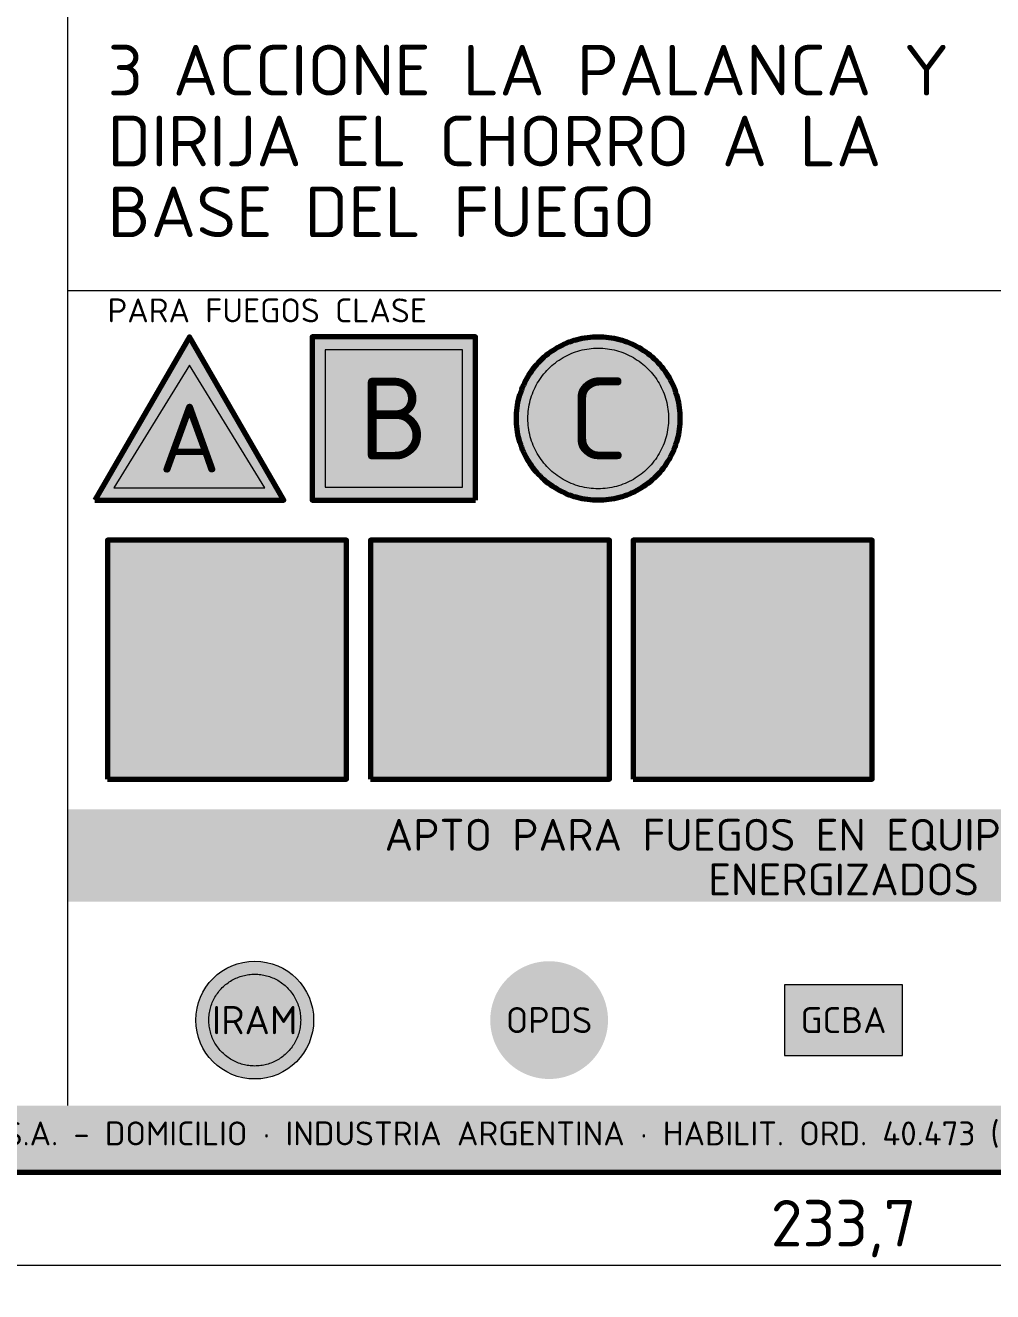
# Model space of a CAD drawing. Header units: millimetres. Extents: x 0 to 2382, y 0 to 420.
# Drawn here: x 1900.4 to 1973.2, y 213.7 to 309.1 of the extents above; entities that cross this region are included whole.
import ezdxf
from ezdxf.enums import TextEntityAlignment as Align

# ---------------------------------------------------------------- set-up
doc = ezdxf.new("R2010")
doc.units = ezdxf.units.MM
for name, color, linetype, lineweight in [('01-VISIBLE', 7, 'CONTINUOUS', 70), ('04-COTA', 3, 'CONTINUOUS', 18), ('08-FINA', 5, 'CONTINUOUS', 18), ('13-GRAFICA', 30, 'CONTINUOUS', 18)]:
    doc.layers.add(name, color=color, linetype=linetype, lineweight=lineweight)
doc.styles.add('ISO3098', font='isocpeur.ttf')
doc.dimstyles.new('FLAMA-IRAM', dxfattribs={"dimtxt": 3.5, "dimasz": 3.5, "dimexe": 2, "dimexo": 1.5, "dimgap": 1, "dimtad": 1, "dimdec": 1, "dimtxsty": 'ISO3098', "dimblk": 'IRAM_FLECHA', "dimblk1": 'IRAM_FLECHA', "dimblk2": 'IRAM_FLECHA', "dimcen": 2.5, "dimclrd": 256, "dimclre": 256, "dimclrt": 256, "dimazin": 3, "dimtfac": 1, "dimtmove": 0, "dimatfit": 3, "dimlwd": 18, "dimlwe": 18})

# ---------------------------------------------------------------- blocks, each defined once
blk = doc.blocks.new('IRAM_FLECHA')
blk.add_solid([(0, 0), (-1, 0.125), (-1, -0.125)])

msp = doc.modelspace()

# ---------------------------------------------------------------- hatches: boundary and pattern name
at = {"layer": '13-GRAFICA', "true_color": 0x009146}
h = msp.add_hatch(color=7, dxfattribs=at)
h.dxf.hatch_style = 1
h.paths.add_polyline_path([(1905.614, 273.299), (1919.838, 273.299), (1912.726, 285.617)])
at = {"layer": '13-GRAFICA', "true_color": 0xc81e2d}
h = msp.add_hatch(color=7, dxfattribs=at)
h.dxf.hatch_style = 1
h.paths.add_polyline_path([(1934.283, 273.299), (1934.283, 285.617), (1921.965, 285.617), (1921.965, 273.299)])
at = {"layer": '13-GRAFICA', "true_color": 0x005eaa}
h = msp.add_hatch(color=7, dxfattribs=at)
h.dxf.hatch_style = 1
h.paths.add_polyline_path([(1949.681, 279.458), (1949.678, 279.257), (1949.668, 279.055), (1949.652, 278.854), (1949.629, 278.654), (1949.599, 278.455), (1949.563, 278.256), (1949.521, 278.059), (1949.472, 277.864), (1949.416, 277.67), (1949.355, 277.478), (1949.287, 277.288), (1949.213, 277.101), (1949.132, 276.916), (1949.046, 276.734), (1948.954, 276.555), (1948.856, 276.378), (1948.753, 276.206), (1948.643, 276.036), (1948.529, 275.87), (1948.409, 275.709), (1948.283, 275.551), (1948.153, 275.397), (1948.018, 275.248), (1947.877, 275.103), (1947.733, 274.963), (1947.583, 274.827), (1947.43, 274.697), (1947.272, 274.572), (1947.11, 274.451), (1946.944, 274.337), (1946.775, 274.228), (1946.602, 274.124), (1946.426, 274.026), (1946.246, 273.934), (1946.064, 273.848), (1945.879, 273.768), (1945.692, 273.694), (1945.502, 273.626), (1945.31, 273.564), (1945.116, 273.509), (1944.921, 273.46), (1944.724, 273.417), (1944.525, 273.381), (1944.326, 273.351), (1944.126, 273.328), (1943.925, 273.312), (1943.724, 273.302), (1943.522, 273.299), (1943.321, 273.302), (1943.119, 273.312), (1942.918, 273.328), (1942.718, 273.351), (1942.519, 273.381), (1942.321, 273.417), (1942.123, 273.46), (1941.928, 273.509), (1941.734, 273.564), (1941.542, 273.626), (1941.353, 273.694), (1941.165, 273.768), (1940.98, 273.848), (1940.798, 273.934), (1940.619, 274.026), (1940.442, 274.124), (1940.27, 274.228), (1940.1, 274.337), (1939.934, 274.451), (1939.773, 274.572), (1939.615, 274.697), (1939.461, 274.827), (1939.312, 274.963), (1939.167, 275.103), (1939.027, 275.248), (1938.891, 275.397), (1938.761, 275.551), (1938.636, 275.709), (1938.516, 275.87), (1938.401, 276.036), (1938.292, 276.206), (1938.188, 276.378), (1938.09, 276.555), (1937.998, 276.734), (1937.912, 276.916), (1937.832, 277.101), (1937.758, 277.288), (1937.69, 277.478), (1937.628, 277.67), (1937.573, 277.864), (1937.524, 278.059), (1937.481, 278.256), (1937.445, 278.455), (1937.416, 278.654), (1937.392, 278.854), (1937.376, 279.055), (1937.366, 279.257), (1937.363, 279.458), (1937.366, 279.66), (1937.376, 279.861), (1937.392, 280.062), (1937.416, 280.262), (1937.445, 280.461), (1937.481, 280.66), (1937.524, 280.857), (1937.573, 281.052), (1937.628, 281.246), (1937.69, 281.438), (1937.758, 281.628), (1937.832, 281.815), (1937.912, 282), (1937.998, 282.182), (1938.09, 282.362), (1938.188, 282.538), (1938.292, 282.711), (1938.401, 282.88), (1938.516, 283.046), (1938.636, 283.208), (1938.761, 283.365), (1938.891, 283.519), (1939.027, 283.668), (1939.167, 283.813), (1939.312, 283.953), (1939.461, 284.089), (1939.615, 284.219), (1939.773, 284.345), (1939.934, 284.465), (1940.1, 284.579), (1940.27, 284.689), (1940.442, 284.792), (1940.619, 284.89), (1940.798, 284.982), (1940.98, 285.068), (1941.165, 285.148), (1941.353, 285.223), (1941.542, 285.29), (1941.734, 285.352), (1941.928, 285.407), (1942.123, 285.456), (1942.321, 285.499), (1942.519, 285.535), (1942.718, 285.565), (1942.918, 285.588), (1943.119, 285.604), (1943.321, 285.614), (1943.522, 285.617), (1943.724, 285.614), (1943.925, 285.604), (1944.126, 285.588), (1944.326, 285.565), (1944.525, 285.535), (1944.724, 285.499), (1944.921, 285.456), (1945.116, 285.407), (1945.31, 285.352), (1945.502, 285.29), (1945.692, 285.223), (1945.879, 285.148), (1946.064, 285.068), (1946.246, 284.982), (1946.426, 284.89), (1946.602, 284.792), (1946.775, 284.689), (1946.944, 284.579), (1947.11, 284.465), (1947.272, 284.345), (1947.43, 284.219), (1947.583, 284.089), (1947.733, 283.953), (1947.877, 283.813), (1948.018, 283.668), (1948.153, 283.519), (1948.283, 283.365), (1948.409, 283.208), (1948.529, 283.046), (1948.643, 282.88), (1948.753, 282.711), (1948.856, 282.538), (1948.954, 282.362), (1949.046, 282.182), (1949.132, 282), (1949.213, 281.815), (1949.287, 281.628), (1949.355, 281.438), (1949.416, 281.246), (1949.472, 281.052), (1949.521, 280.857), (1949.563, 280.66), (1949.599, 280.461), (1949.629, 280.262), (1949.652, 280.062), (1949.668, 279.861), (1949.678, 279.66)])
h = msp.add_hatch(color=7, dxfattribs=at)
h.dxf.hatch_style = 1
h.paths.add_polyline_path([(1924.566, 252.299), (1924.566, 270.299), (1906.566, 270.299), (1906.566, 252.299)])
h = msp.add_hatch(color=7, dxfattribs=at)
h.dxf.hatch_style = 1
h.paths.add_polyline_path([(1944.366, 252.299), (1944.366, 270.299), (1926.366, 270.299), (1926.366, 252.299)])
h = msp.add_hatch(color=7, dxfattribs=at)
h.dxf.hatch_style = 1
h.paths.add_polyline_path([(1964.166, 252.299), (1964.166, 270.299), (1946.166, 270.299), (1946.166, 252.299)])
at = {"layer": '13-GRAFICA', "true_color": 0xffffff}
h = msp.add_hatch(color=7, dxfattribs=at)
h.dxf.hatch_style = 1
h.paths.add_polyline_path([(1956.012, 259.954), (1955.985, 259.961), (1955.959, 259.971), (1955.935, 259.983), (1955.911, 259.998), (1955.89, 260.015), (1955.87, 260.034), (1955.852, 260.054), (1955.837, 260.077), (1955.823, 260.101), (1955.813, 260.126), (1955.093, 262.106), (1955.085, 262.133), (1955.079, 262.16), (1955.077, 262.187), (1955.077, 262.214), (1955.08, 262.242), (1955.085, 262.268), (1955.094, 262.294), (1955.105, 262.32), (1956.005, 264.12), (1956.018, 264.142), (1956.033, 264.164), (1956.05, 264.184), (1956.069, 264.202), (1956.09, 264.219), (1956.112, 264.233), (1956.136, 264.245), (1956.16, 264.255), (1956.185, 264.262), (1956.211, 264.266), (1956.238, 264.269), (1956.264, 264.268), (1956.29, 264.265), (1956.316, 264.26), (1956.341, 264.252), (1956.365, 264.241), (1956.388, 264.228), (1956.41, 264.213), (1956.43, 264.196), (1956.449, 264.178), (1956.465, 264.157), (1956.48, 264.135), (1956.775, 263.628), (1957.334, 265.864), (1957.342, 265.89), (1957.352, 265.914), (1957.365, 265.938), (1957.38, 265.96), (1957.397, 265.981), (1957.416, 265.999), (1957.436, 266.016), (1957.459, 266.031), (1957.482, 266.043), (1957.507, 266.053), (1957.532, 266.061), (1957.558, 266.066), (1957.585, 266.069), (1957.612, 266.068), (1957.638, 266.066), (1957.664, 266.06), (1957.69, 266.052), (1957.714, 266.042), (1957.738, 266.029), (1957.76, 266.014), (1957.78, 265.997), (1957.799, 265.978), (1957.815, 265.957), (1958.573, 264.908), (1959.038, 269.248), (1959.042, 269.274), (1959.049, 269.3), (1959.058, 269.325), (1959.07, 269.35), (1959.084, 269.373), (1959.101, 269.394), (1959.119, 269.413), (1959.14, 269.431), (1959.162, 269.447), (1959.185, 269.46), (1959.21, 269.471), (1959.235, 269.479), (1959.262, 269.485), (1959.288, 269.488), (1959.315, 269.489), (1959.342, 269.486), (1959.369, 269.481), (1959.395, 269.474), (1959.42, 269.464), (1959.443, 269.451), (1959.466, 269.437), (1959.487, 269.42), (1959.506, 269.401), (1959.523, 269.38), (1959.538, 269.357), (1959.551, 269.334), (1959.561, 269.309), (1959.569, 269.283), (1960.403, 265.871), (1960.875, 266.658), (1960.89, 266.68), (1960.906, 266.7), (1960.925, 266.719), (1960.946, 266.736), (1960.968, 266.75), (1960.991, 266.763), (1961.016, 266.773), (1961.041, 266.781), (1961.067, 266.786), (1961.093, 266.788), (1961.12, 266.788), (1961.146, 266.786), (1961.172, 266.781), (1961.197, 266.773), (1961.222, 266.763), (1961.245, 266.75), (1961.267, 266.736), (1961.288, 266.719), (1961.307, 266.7), (1961.323, 266.68), (1961.338, 266.657), (1961.351, 266.634), (1961.361, 266.61), (1961.368, 266.584), (1962.268, 262.984), (1962.273, 262.961), (1962.276, 262.937), (1962.276, 262.913), (1962.275, 262.889), (1962.271, 262.866), (1961.731, 260.166), (1961.725, 260.14), (1961.716, 260.115), (1961.704, 260.091), (1961.691, 260.069), (1961.675, 260.047), (1961.657, 260.028), (1961.638, 260.01), (1961.616, 259.994), (1961.594, 259.981), (1961.57, 259.969), (1961.545, 259.96), (1961.519, 259.954), (1961.493, 259.95), (1961.466, 259.949), (1956.066, 259.949), (1956.039, 259.95)])
h = msp.add_hatch(color=7, dxfattribs=at)
h.dxf.hatch_style = 1
h.paths.add_polyline_path([(1908.903, 261.828), (1908.884, 261.833), (1908.865, 261.84), (1908.848, 261.849), (1908.831, 261.86), (1908.815, 261.872), (1908.801, 261.885), (1908.788, 261.9), (1908.777, 261.917), (1908.767, 261.934), (1908.76, 261.952), (1908.241, 263.378), (1908.235, 263.397), (1908.232, 263.416), (1908.23, 263.436), (1908.23, 263.456), (1908.232, 263.475), (1908.236, 263.494), (1908.242, 263.513), (1908.25, 263.531), (1908.898, 264.827), (1908.907, 264.844), (1908.918, 264.859), (1908.931, 264.874), (1908.944, 264.887), (1908.959, 264.899), (1908.975, 264.909), (1908.992, 264.918), (1909.01, 264.925), (1909.028, 264.93), (1909.047, 264.933), (1909.066, 264.935), (1909.085, 264.934), (1909.104, 264.932), (1909.122, 264.928), (1909.14, 264.922), (1909.158, 264.915), (1909.174, 264.906), (1909.19, 264.895), (1909.204, 264.883), (1909.218, 264.869), (1909.23, 264.854), (1909.24, 264.838), (1909.453, 264.473), (1909.855, 266.084), (1909.861, 266.102), (1909.868, 266.12), (1909.877, 266.137), (1909.888, 266.152), (1909.9, 266.167), (1909.914, 266.181), (1909.929, 266.193), (1909.945, 266.204), (1909.962, 266.212), (1909.979, 266.22), (1909.998, 266.225), (1910.017, 266.229), (1910.036, 266.231), (1910.055, 266.23), (1910.074, 266.228), (1910.093, 266.225), (1910.111, 266.219), (1910.129, 266.211), (1910.146, 266.202), (1910.161, 266.191), (1910.176, 266.179), (1910.19, 266.165), (1910.202, 266.15), (1910.747, 265.395), (1911.082, 268.519), (1911.085, 268.539), (1911.09, 268.557), (1911.097, 268.576), (1911.105, 268.593), (1911.115, 268.609), (1911.127, 268.625), (1911.141, 268.639), (1911.155, 268.652), (1911.171, 268.663), (1911.188, 268.672), (1911.206, 268.68), (1911.224, 268.686), (1911.243, 268.69), (1911.262, 268.693), (1911.282, 268.693), (1911.301, 268.691), (1911.32, 268.688), (1911.339, 268.682), (1911.357, 268.675), (1911.374, 268.666), (1911.39, 268.656), (1911.405, 268.643), (1911.419, 268.63), (1911.431, 268.615), (1911.442, 268.599), (1911.451, 268.581), (1911.458, 268.564), (1911.464, 268.545), (1912.065, 266.088), (1912.404, 266.655), (1912.415, 266.671), (1912.427, 266.685), (1912.441, 266.699), (1912.455, 266.711), (1912.471, 266.722), (1912.488, 266.731), (1912.506, 266.738), (1912.524, 266.743), (1912.543, 266.747), (1912.562, 266.749), (1912.581, 266.749), (1912.6, 266.747), (1912.618, 266.743), (1912.637, 266.738), (1912.654, 266.73), (1912.671, 266.721), (1912.687, 266.711), (1912.702, 266.699), (1912.715, 266.685), (1912.727, 266.67), (1912.738, 266.655), (1912.747, 266.638), (1912.754, 266.62), (1912.76, 266.602), (1913.408, 264.01), (1913.411, 263.993), (1913.413, 263.976), (1913.414, 263.959), (1913.412, 263.942), (1913.41, 263.925), (1913.021, 261.981), (1913.016, 261.962), (1913.01, 261.944), (1913.002, 261.927), (1912.992, 261.911), (1912.981, 261.895), (1912.968, 261.881), (1912.954, 261.868), (1912.938, 261.857), (1912.922, 261.847), (1912.905, 261.839), (1912.887, 261.833), (1912.868, 261.828), (1912.849, 261.825), (1912.83, 261.824), (1908.942, 261.824), (1908.923, 261.825)])
h = msp.add_hatch(color=7, dxfattribs=at)
h.dxf.hatch_style = 1
h.paths.add_polyline_path([(1919.122, 262.058), (1919.661, 267.092), (1919.666, 267.123), (1919.674, 267.153), (1919.685, 267.183), (1919.699, 267.211), (1919.715, 267.237), (1919.734, 267.262), (1919.756, 267.285), (1919.779, 267.305), (1919.805, 267.323), (1919.832, 267.339), (1919.861, 267.351), (1919.89, 267.361), (1919.921, 267.368), (1919.93, 267.369), (1919.93, 256.306), (1918.762, 256.306), (1918.762, 262.556)])
h = msp.add_hatch(color=7, dxfattribs=at)
h.dxf.hatch_style = 1
h.paths.add_polyline_path([(1919.952, 267.371), (1919.983, 267.372), (1920.014, 267.369), (1920.045, 267.364), (1920.075, 267.355), (1920.104, 267.343), (1920.132, 267.329), (1920.158, 267.311), (1920.182, 267.292), (1920.204, 267.27), (1920.224, 267.246), (1920.242, 267.22), (1920.256, 267.192), (1920.268, 267.163), (1920.277, 267.133), (1921.245, 263.175), (1921.792, 264.088), (1921.809, 264.113), (1921.829, 264.137), (1921.851, 264.159), (1921.874, 264.178), (1921.9, 264.195), (1921.927, 264.21), (1921.955, 264.222), (1921.985, 264.231), (1922.015, 264.237), (1922.046, 264.24), (1922.076, 264.24), (1922.107, 264.237), (1922.137, 264.231), (1922.166, 264.222), (1922.195, 264.21), (1922.222, 264.195), (1922.247, 264.178), (1922.271, 264.159), (1922.293, 264.137), (1922.312, 264.113), (1922.329, 264.088), (1922.344, 264.061), (1922.356, 264.032), (1922.365, 264.003), (1923.409, 259.827), (1923.414, 259.8), (1923.417, 259.772), (1923.418, 259.744), (1923.416, 259.717), (1923.412, 259.689), (1922.841, 256.835), (1923.164, 255.842), (1921.676, 255.359), (1923.164, 254.875), (1922.719, 253.506), (1919.93, 254.412), (1919.93, 256.306), (1919.93, 267.369)])
h = msp.add_hatch(color=7, dxfattribs=at)
h.dxf.hatch_style = 1
h.paths.add_polyline_path([(1942.93, 254.294), (1942.498, 254.139), (1941.916, 254.002), (1941.206, 253.89), (1940.397, 253.807), (1939.519, 253.756), (1938.606, 253.739), (1937.693, 253.756), (1936.815, 253.807), (1936.006, 253.89), (1935.297, 254.002), (1934.715, 254.139), (1934.283, 254.294), (1934.016, 254.463), (1933.926, 254.639), (1934.016, 254.814), (1934.283, 254.983), (1934.682, 255.127), (1933.926, 257.205), (1933.926, 254.819), (1927.806, 254.819), (1927.806, 259.859), (1931.046, 262.739), (1933.926, 262.739), (1933.926, 258.258), (1934.961, 260.328), (1934.978, 260.358), (1934.998, 260.387), (1935.021, 260.413), (1935.046, 260.437), (1935.073, 260.459), (1935.103, 260.478), (1935.134, 260.493), (1935.166, 260.506), (1935.2, 260.516), (1935.234, 260.522), (1935.268, 260.525), (1935.303, 260.524), (1935.338, 260.52), (1935.372, 260.513), (1935.405, 260.502), (1935.437, 260.488), (1935.468, 260.471), (1935.496, 260.452), (1935.523, 260.429), (1935.547, 260.404), (1935.569, 260.377), (1935.588, 260.348), (1935.978, 259.679), (1936.716, 262.631), (1936.726, 262.664), (1936.74, 262.697), (1936.757, 262.728), (1936.776, 262.757), (1936.798, 262.784), (1936.823, 262.809), (1936.851, 262.831), (1936.88, 262.851), (1936.911, 262.867), (1936.944, 262.881), (1936.977, 262.891), (1937.012, 262.897), (1937.047, 262.9), (1937.082, 262.9), (1937.117, 262.896), (1937.152, 262.889), (1937.185, 262.879), (1937.218, 262.865), (1937.248, 262.848), (1937.277, 262.828), (1937.304, 262.806), (1937.329, 262.78), (1937.351, 262.753), (1938.351, 261.368), (1938.965, 267.097), (1938.97, 267.132), (1938.979, 267.166), (1938.992, 267.2), (1939.007, 267.232), (1939.026, 267.262), (1939.048, 267.29), (1939.072, 267.316), (1939.099, 267.339), (1939.128, 267.36), (1939.159, 267.377), (1939.192, 267.392), (1939.225, 267.403), (1939.26, 267.41), (1939.295, 267.414), (1939.331, 267.415), (1939.366, 267.412), (1939.401, 267.406), (1939.436, 267.396), (1939.469, 267.382), (1939.5, 267.366), (1939.53, 267.346), (1939.557, 267.324), (1939.583, 267.299), (1939.605, 267.271), (1939.625, 267.242), (1939.642, 267.21), (1939.655, 267.177), (1939.665, 267.143), (1940.766, 262.639), (1941.39, 263.678), (1941.409, 263.707), (1941.431, 263.734), (1941.456, 263.759), (1941.483, 263.781), (1941.512, 263.801), (1941.543, 263.817), (1941.575, 263.83), (1941.609, 263.841), (1941.643, 263.847), (1941.678, 263.851), (1941.713, 263.851), (1941.748, 263.847), (1941.782, 263.84), (1941.815, 263.83), (1941.848, 263.817), (1941.879, 263.8), (1941.908, 263.781), (1941.935, 263.759), (1941.959, 263.734), (1941.982, 263.707), (1942.001, 263.678), (1942.017, 263.647), (1942.031, 263.615), (1942.041, 263.581), (1943.229, 258.829), (1943.235, 258.798), (1943.239, 258.767), (1943.24, 258.735), (1943.237, 258.704), (1943.233, 258.673), (1942.524, 255.129), (1942.93, 254.983), (1943.196, 254.814), (1943.286, 254.639), (1943.196, 254.463)])
h = msp.add_hatch(color=7, dxfattribs=at)
h.dxf.hatch_style = 1
h.paths.add_polyline_path([(1915.974, 253.506), (1915.529, 254.875), (1917.016, 255.359), (1915.529, 255.842), (1915.828, 256.764), (1915.085, 258.809), (1915.075, 258.839), (1915.069, 258.87), (1915.066, 258.902), (1915.066, 258.934), (1915.07, 258.965), (1915.077, 258.996), (1915.086, 259.027), (1915.099, 259.056), (1916.143, 261.144), (1916.158, 261.17), (1916.176, 261.195), (1916.195, 261.219), (1916.218, 261.24), (1916.242, 261.259), (1916.267, 261.275), (1916.295, 261.289), (1916.323, 261.3), (1916.352, 261.309), (1916.383, 261.314), (1916.413, 261.317), (1916.444, 261.316), (1916.474, 261.313), (1916.504, 261.306), (1916.533, 261.297), (1916.561, 261.285), (1916.588, 261.27), (1916.613, 261.253), (1916.637, 261.233), (1916.658, 261.211), (1916.677, 261.187), (1916.694, 261.161), (1917.037, 260.573), (1917.685, 263.168), (1917.694, 263.197), (1917.706, 263.226), (1917.721, 263.253), (1917.738, 263.279), (1917.758, 263.302), (1917.78, 263.324), (1917.803, 263.344), (1917.829, 263.361), (1917.857, 263.375), (1917.885, 263.387), (1917.915, 263.396), (1917.945, 263.402), (1917.976, 263.404), (1918.007, 263.404), (1918.038, 263.401), (1918.068, 263.395), (1918.097, 263.385), (1918.126, 263.373), (1918.153, 263.359), (1918.178, 263.341), (1918.202, 263.321), (1918.224, 263.299), (1918.243, 263.275), (1918.762, 262.556), (1918.762, 256.306), (1918.762, 254.412)])
h = msp.add_hatch(color=7, dxfattribs=at)
h.dxf.hatch_style = 1
h.paths.add_polyline_path([(1926.285, 263.245), (1927.464, 264.071), (1929.323, 261.417), (1928.143, 260.591)])
h = msp.add_hatch(color=7, dxfattribs=at)
h.dxf.hatch_style = 1
h.paths.add_polyline_path([(1947.246, 254.819), (1947.246, 262.379), (1949.226, 262.379), (1949.226, 260.219), (1949.226, 257.699), (1949.226, 254.819)])
h = msp.add_hatch(color=7, dxfattribs=at)
h.dxf.hatch_style = 1
h.paths.add_polyline_path([(1949.946, 262.379), (1949.946, 260.219), (1949.226, 260.219), (1949.226, 262.379)])
h = msp.add_hatch(color=7, dxfattribs=at)
h.dxf.hatch_style = 1
h.paths.add_polyline_path([(1949.946, 254.819), (1949.946, 257.699), (1949.946, 260.219), (1949.946, 262.379), (1951.386, 262.379), (1951.386, 260.219), (1951.386, 257.699), (1951.386, 254.819)])
h = msp.add_hatch(color=7, dxfattribs=at)
h.dxf.hatch_style = 1
h.paths.add_polyline_path([(1952.106, 262.379), (1952.106, 260.219), (1951.386, 260.219), (1951.386, 262.379)])
h = msp.add_hatch(color=7, dxfattribs=at)
h.dxf.hatch_style = 1
h.paths.add_polyline_path([(1954.086, 254.819), (1952.106, 254.819), (1952.106, 257.699), (1952.106, 260.219), (1952.106, 262.379), (1954.086, 262.379)])
h = msp.add_hatch(color=7, dxfattribs=at)
h.dxf.hatch_style = 1
h.paths.add_polyline_path([(1914.306, 261.659), (1913.406, 254.819), (1908.366, 254.819), (1907.466, 261.659)])
h = msp.add_hatch(color=7, dxfattribs=at)
h.dxf.hatch_style = 1
h.paths.add_polyline_path([(1962.437, 253.732), (1962.471, 253.723), (1962.504, 253.711), (1962.536, 253.696), (1962.566, 253.678), (1962.595, 253.657), (1962.621, 253.633), (1962.645, 253.607), (1962.666, 253.579), (1962.684, 253.548), (1962.699, 253.517), (1962.711, 253.483), (1962.719, 253.449), (1962.725, 253.414), (1962.726, 253.379), (1962.725, 253.343), (1962.719, 253.309), (1962.711, 253.274), (1962.699, 253.241), (1962.684, 253.209), (1962.666, 253.179), (1962.645, 253.15), (1962.621, 253.124), (1962.595, 253.1), (1962.566, 253.079), (1962.536, 253.061), (1962.504, 253.046), (1962.471, 253.034), (1962.437, 253.026), (1962.402, 253.02), (1962.366, 253.019), (1958.406, 253.019), (1958.371, 253.02), (1958.336, 253.026), (1958.302, 253.034), (1958.269, 253.046), (1958.237, 253.061), (1958.206, 253.079), (1958.178, 253.1), (1958.152, 253.124), (1958.128, 253.15), (1958.107, 253.179), (1958.089, 253.209), (1958.074, 253.241), (1958.062, 253.274), (1958.053, 253.309), (1958.048, 253.343), (1958.046, 253.379), (1958.046, 254.819), (1956.246, 254.819), (1956.246, 258.059), (1956.966, 258.059), (1956.966, 259.859), (1957.506, 259.859), (1957.506, 258.059), (1959.306, 258.059), (1959.306, 259.859), (1959.846, 259.859), (1959.846, 258.059), (1960.566, 258.059), (1960.566, 254.819), (1958.766, 254.819), (1958.766, 253.739), (1962.366, 253.739), (1962.402, 253.737)])
h = msp.add_hatch(color=7, dxfattribs=at)
h.dxf.hatch_style = 1
h.paths.add_polyline_path([(1949.226, 254.819), (1949.226, 257.699), (1949.946, 257.699), (1949.946, 254.819)])
h = msp.add_hatch(color=7, dxfattribs=at)
h.dxf.hatch_style = 1
h.paths.add_polyline_path([(1951.386, 254.819), (1951.386, 257.699), (1952.106, 257.699), (1952.106, 254.819)])
h = msp.add_hatch(color=7, dxfattribs=at)
h.dxf.hatch_style = 1
h.paths.add_polyline_path([(1918.762, 254.412), (1918.762, 256.306), (1919.346, 256.116), (1919.93, 256.306), (1919.93, 254.412), (1919.346, 254.602)])
at = {"layer": '13-GRAFICA', "true_color": 0x005eaa}
h = msp.add_hatch(color=7, dxfattribs=at)
h.dxf.hatch_style = 1
h.paths.add_polyline_path([(2020.434, 243.059), (2020.434, 250.019), (1903.566, 250.019), (1903.566, 243.059)])
h = msp.add_hatch(color=7, dxfattribs=at)
h.dxf.hatch_style = 1
h.paths.add_polyline_path([(1922.088, 234.144), (1922.085, 233.999), (1922.078, 233.854), (1922.066, 233.709), (1922.05, 233.565), (1922.029, 233.422), (1922.003, 233.279), (1921.972, 233.137), (1921.937, 232.996), (1921.897, 232.857), (1921.852, 232.719), (1921.804, 232.582), (1921.75, 232.447), (1921.692, 232.314), (1921.63, 232.183), (1921.564, 232.054), (1921.494, 231.927), (1921.419, 231.802), (1921.34, 231.68), (1921.258, 231.561), (1921.171, 231.444), (1921.081, 231.331), (1920.987, 231.22), (1920.89, 231.113), (1920.789, 231.008), (1920.685, 230.907), (1920.577, 230.81), (1920.466, 230.716), (1920.353, 230.626), (1920.236, 230.539), (1920.117, 230.457), (1919.995, 230.378), (1919.87, 230.304), (1919.744, 230.233), (1919.615, 230.167), (1919.483, 230.105), (1919.35, 230.047), (1919.215, 229.994), (1919.079, 229.945), (1918.94, 229.9), (1918.801, 229.86), (1918.66, 229.825), (1918.518, 229.795), (1918.375, 229.769), (1918.232, 229.747), (1918.088, 229.731), (1917.943, 229.719), (1917.798, 229.712), (1917.653, 229.709), (1917.508, 229.712), (1917.363, 229.719), (1917.218, 229.731), (1917.074, 229.747), (1916.931, 229.769), (1916.788, 229.795), (1916.646, 229.825), (1916.505, 229.86), (1916.366, 229.9), (1916.228, 229.945), (1916.091, 229.994), (1915.956, 230.047), (1915.823, 230.105), (1915.692, 230.167), (1915.563, 230.233), (1915.436, 230.304), (1915.311, 230.378), (1915.189, 230.457), (1915.07, 230.539), (1914.953, 230.626), (1914.84, 230.716), (1914.729, 230.81), (1914.622, 230.907), (1914.517, 231.008), (1914.416, 231.113), (1914.319, 231.22), (1914.225, 231.331), (1914.135, 231.444), (1914.048, 231.561), (1913.966, 231.68), (1913.887, 231.802), (1913.813, 231.927), (1913.742, 232.054), (1913.676, 232.183), (1913.614, 232.314), (1913.556, 232.447), (1913.503, 232.582), (1913.454, 232.719), (1913.409, 232.857), (1913.37, 232.996), (1913.334, 233.137), (1913.304, 233.279), (1913.278, 233.422), (1913.256, 233.565), (1913.24, 233.709), (1913.228, 233.854), (1913.221, 233.999), (1913.218, 234.144), (1913.221, 234.289), (1913.228, 234.434), (1913.24, 234.579), (1913.256, 234.723), (1913.278, 234.866), (1913.304, 235.009), (1913.334, 235.151), (1913.37, 235.292), (1913.409, 235.431), (1913.454, 235.57), (1913.503, 235.706), (1913.556, 235.841), (1913.614, 235.974), (1913.676, 236.105), (1913.742, 236.235), (1913.813, 236.361), (1913.887, 236.486), (1913.966, 236.608), (1914.048, 236.727), (1914.135, 236.844), (1914.225, 236.957), (1914.319, 237.068), (1914.416, 237.176), (1914.517, 237.28), (1914.622, 237.381), (1914.729, 237.478), (1914.84, 237.572), (1914.953, 237.662), (1915.07, 237.749), (1915.189, 237.831), (1915.311, 237.91), (1915.436, 237.985), (1915.563, 238.055), (1915.692, 238.121), (1915.823, 238.183), (1915.956, 238.241), (1916.091, 238.295), (1916.228, 238.343), (1916.366, 238.388), (1916.505, 238.428), (1916.646, 238.463), (1916.788, 238.494), (1916.931, 238.52), (1917.074, 238.541), (1917.218, 238.557), (1917.363, 238.569), (1917.508, 238.576), (1917.653, 238.579), (1917.798, 238.576), (1917.943, 238.569), (1918.088, 238.557), (1918.232, 238.541), (1918.375, 238.52), (1918.518, 238.494), (1918.66, 238.463), (1918.801, 238.428), (1918.94, 238.388), (1919.079, 238.343), (1919.215, 238.295), (1919.35, 238.241), (1919.483, 238.183), (1919.615, 238.121), (1919.744, 238.055), (1919.87, 237.985), (1919.995, 237.91), (1920.117, 237.831), (1920.236, 237.749), (1920.353, 237.662), (1920.466, 237.572), (1920.577, 237.478), (1920.685, 237.381), (1920.789, 237.28), (1920.89, 237.176), (1920.987, 237.068), (1921.081, 236.957), (1921.171, 236.844), (1921.258, 236.727), (1921.34, 236.608), (1921.419, 236.486), (1921.494, 236.361), (1921.564, 236.235), (1921.63, 236.105), (1921.692, 235.974), (1921.75, 235.841), (1921.804, 235.706), (1921.852, 235.57), (1921.897, 235.431), (1921.937, 235.292), (1921.972, 235.151), (1922.003, 235.009), (1922.029, 234.866), (1922.05, 234.723), (1922.066, 234.579), (1922.078, 234.434), (1922.085, 234.289)])
at = {"layer": '13-GRAFICA', "true_color": 0x009146}
h = msp.add_hatch(color=7, dxfattribs=at)
h.dxf.hatch_style = 1
h.paths.add_polyline_path([(1944.261, 234.144), (1944.259, 233.999), (1944.252, 233.854), (1944.24, 233.709), (1944.223, 233.565), (1944.202, 233.422), (1944.176, 233.279), (1944.145, 233.137), (1944.11, 232.996), (1944.07, 232.857), (1944.026, 232.719), (1943.977, 232.582), (1943.924, 232.447), (1943.866, 232.314), (1943.804, 232.183), (1943.738, 232.054), (1943.667, 231.927), (1943.592, 231.802), (1943.514, 231.68), (1943.431, 231.561), (1943.345, 231.444), (1943.255, 231.331), (1943.161, 231.22), (1943.063, 231.113), (1942.962, 231.008), (1942.858, 230.907), (1942.751, 230.81), (1942.64, 230.716), (1942.526, 230.626), (1942.41, 230.539), (1942.29, 230.457), (1942.168, 230.378), (1942.044, 230.304), (1941.917, 230.233), (1941.788, 230.167), (1941.657, 230.105), (1941.524, 230.047), (1941.389, 229.994), (1941.252, 229.945), (1941.114, 229.9), (1940.974, 229.86), (1940.834, 229.825), (1940.692, 229.795), (1940.549, 229.769), (1940.405, 229.747), (1940.261, 229.731), (1940.117, 229.719), (1939.972, 229.712), (1939.827, 229.709), (1939.681, 229.712), (1939.537, 229.719), (1939.392, 229.731), (1939.248, 229.747), (1939.104, 229.769), (1938.961, 229.795), (1938.82, 229.825), (1938.679, 229.86), (1938.539, 229.9), (1938.401, 229.945), (1938.264, 229.994), (1938.129, 230.047), (1937.996, 230.105), (1937.865, 230.167), (1937.736, 230.233), (1937.609, 230.304), (1937.485, 230.378), (1937.363, 230.457), (1937.243, 230.539), (1937.127, 230.626), (1937.013, 230.716), (1936.903, 230.81), (1936.795, 230.907), (1936.691, 231.008), (1936.59, 231.113), (1936.492, 231.22), (1936.398, 231.331), (1936.308, 231.444), (1936.222, 231.561), (1936.139, 231.68), (1936.061, 231.802), (1935.986, 231.927), (1935.916, 232.054), (1935.849, 232.183), (1935.787, 232.314), (1935.729, 232.447), (1935.676, 232.582), (1935.627, 232.719), (1935.583, 232.857), (1935.543, 232.996), (1935.508, 233.137), (1935.477, 233.279), (1935.451, 233.422), (1935.43, 233.565), (1935.413, 233.709), (1935.401, 233.854), (1935.394, 233.999), (1935.392, 234.144), (1935.394, 234.289), (1935.401, 234.434), (1935.413, 234.579), (1935.43, 234.723), (1935.451, 234.866), (1935.477, 235.009), (1935.508, 235.151), (1935.543, 235.292), (1935.583, 235.431), (1935.627, 235.57), (1935.676, 235.706), (1935.729, 235.841), (1935.787, 235.974), (1935.849, 236.105), (1935.916, 236.235), (1935.986, 236.361), (1936.061, 236.486), (1936.139, 236.608), (1936.222, 236.727), (1936.308, 236.844), (1936.398, 236.957), (1936.492, 237.068), (1936.59, 237.176), (1936.691, 237.28), (1936.795, 237.381), (1936.903, 237.478), (1937.013, 237.572), (1937.127, 237.662), (1937.243, 237.749), (1937.363, 237.831), (1937.485, 237.91), (1937.609, 237.985), (1937.736, 238.055), (1937.865, 238.121), (1937.996, 238.183), (1938.129, 238.241), (1938.264, 238.295), (1938.401, 238.343), (1938.539, 238.388), (1938.679, 238.428), (1938.82, 238.463), (1938.961, 238.494), (1939.104, 238.52), (1939.248, 238.541), (1939.392, 238.557), (1939.537, 238.569), (1939.681, 238.576), (1939.827, 238.579), (1939.972, 238.576), (1940.117, 238.569), (1940.261, 238.557), (1940.405, 238.541), (1940.549, 238.52), (1940.692, 238.494), (1940.834, 238.463), (1940.974, 238.428), (1941.114, 238.388), (1941.252, 238.343), (1941.389, 238.295), (1941.524, 238.241), (1941.657, 238.183), (1941.788, 238.121), (1941.917, 238.055), (1942.044, 237.985), (1942.168, 237.91), (1942.29, 237.831), (1942.41, 237.749), (1942.526, 237.662), (1942.64, 237.572), (1942.751, 237.478), (1942.858, 237.381), (1942.962, 237.28), (1943.063, 237.176), (1943.161, 237.068), (1943.255, 236.957), (1943.345, 236.844), (1943.431, 236.727), (1943.514, 236.608), (1943.592, 236.486), (1943.667, 236.361), (1943.738, 236.235), (1943.804, 236.105), (1943.866, 235.974), (1943.924, 235.841), (1943.977, 235.706), (1944.026, 235.57), (1944.07, 235.431), (1944.11, 235.292), (1944.145, 235.151), (1944.176, 235.009), (1944.202, 234.866), (1944.223, 234.723), (1944.24, 234.579), (1944.252, 234.434), (1944.259, 234.289)])
at = {"layer": '13-GRAFICA', "true_color": 0xffd200}
h = msp.add_hatch(color=7, dxfattribs=at)
h.dxf.hatch_style = 1
h.paths.add_polyline_path([(1966.435, 231.483), (1966.435, 236.805), (1957.565, 236.805), (1957.565, 231.483)])
at = {"layer": '13-GRAFICA', "true_color": 0xc81e2d}
h = msp.add_hatch(color=7, dxfattribs=at)
h.dxf.hatch_style = 1
h.paths.add_polyline_path([(2078.867, 222.689), (2078.867, 227.709), (1845.133, 227.709), (1845.133, 222.689)])

# ---------------------------------------------------------------- linework, layer by layer
at = {"layer": '01-VISIBLE'}
for points in [[(1845.133, 222.689), (2078.867, 222.689), (2078.867, 374.311), (1845.133, 374.311)], [(1905.614, 273.299), (1919.838, 273.299), (1912.726, 285.617)], [(1934.283, 273.299), (1934.283, 285.617), (1921.965, 285.617), (1921.965, 273.299)], [(1949.681, 279.458), (1949.678, 279.257), (1949.668, 279.055), (1949.652, 278.854), (1949.629, 278.654), (1949.599, 278.455), (1949.563, 278.256), (1949.521, 278.059), (1949.472, 277.864), (1949.416, 277.67), (1949.355, 277.478), (1949.287, 277.288), (1949.213, 277.101), (1949.132, 276.916), (1949.046, 276.734), (1948.954, 276.555), (1948.856, 276.378), (1948.753, 276.206), (1948.643, 276.036), (1948.529, 275.87), (1948.409, 275.709), (1948.283, 275.551), (1948.153, 275.397), (1948.018, 275.248), (1947.877, 275.103), (1947.733, 274.963), (1947.583, 274.827), (1947.43, 274.697), (1947.272, 274.572), (1947.11, 274.451), (1946.944, 274.337), (1946.775, 274.228), (1946.602, 274.124), (1946.426, 274.026), (1946.246, 273.934), (1946.064, 273.848), (1945.879, 273.768), (1945.692, 273.694), (1945.502, 273.626), (1945.31, 273.564), (1945.116, 273.509), (1944.921, 273.46), (1944.724, 273.417), (1944.525, 273.381), (1944.326, 273.351), (1944.126, 273.328), (1943.925, 273.312), (1943.724, 273.302), (1943.522, 273.299), (1943.321, 273.302), (1943.119, 273.312), (1942.918, 273.328), (1942.718, 273.351), (1942.519, 273.381), (1942.321, 273.417), (1942.123, 273.46), (1941.928, 273.509), (1941.734, 273.564), (1941.542, 273.626), (1941.353, 273.694), (1941.165, 273.768), (1940.98, 273.848), (1940.798, 273.934), (1940.619, 274.026), (1940.442, 274.124), (1940.27, 274.228), (1940.1, 274.337), (1939.934, 274.451), (1939.773, 274.572), (1939.615, 274.697), (1939.461, 274.827), (1939.312, 274.963), (1939.167, 275.103), (1939.027, 275.248), (1938.891, 275.397), (1938.761, 275.551), (1938.636, 275.709), (1938.516, 275.87), (1938.401, 276.036), (1938.292, 276.206), (1938.188, 276.378), (1938.09, 276.555), (1937.998, 276.734), (1937.912, 276.916), (1937.832, 277.101), (1937.758, 277.288), (1937.69, 277.478), (1937.628, 277.67), (1937.573, 277.864), (1937.524, 278.059), (1937.481, 278.256), (1937.445, 278.455), (1937.416, 278.654), (1937.392, 278.854), (1937.376, 279.055), (1937.366, 279.257), (1937.363, 279.458), (1937.366, 279.66), (1937.376, 279.861), (1937.392, 280.062), (1937.416, 280.262), (1937.445, 280.461), (1937.481, 280.66), (1937.524, 280.857), (1937.573, 281.052), (1937.628, 281.246), (1937.69, 281.438), (1937.758, 281.628), (1937.832, 281.815), (1937.912, 282), (1937.998, 282.182), (1938.09, 282.362), (1938.188, 282.538), (1938.292, 282.711), (1938.401, 282.88), (1938.516, 283.046), (1938.636, 283.208), (1938.761, 283.365), (1938.891, 283.519), (1939.027, 283.668), (1939.167, 283.813), (1939.312, 283.953), (1939.461, 284.089), (1939.615, 284.219), (1939.773, 284.345), (1939.934, 284.465), (1940.1, 284.579), (1940.27, 284.689), (1940.442, 284.792), (1940.619, 284.89), (1940.798, 284.982), (1940.98, 285.068), (1941.165, 285.148), (1941.353, 285.223), (1941.542, 285.29), (1941.734, 285.352), (1941.928, 285.407), (1942.123, 285.456), (1942.321, 285.499), (1942.519, 285.535), (1942.718, 285.565), (1942.918, 285.588), (1943.119, 285.604), (1943.321, 285.614), (1943.522, 285.617), (1943.724, 285.614), (1943.925, 285.604), (1944.126, 285.588), (1944.326, 285.565), (1944.525, 285.535), (1944.724, 285.499), (1944.921, 285.456), (1945.116, 285.407), (1945.31, 285.352), (1945.502, 285.29), (1945.692, 285.223), (1945.879, 285.148), (1946.064, 285.068), (1946.246, 284.982), (1946.426, 284.89), (1946.602, 284.792), (1946.775, 284.689), (1946.944, 284.579), (1947.11, 284.465), (1947.272, 284.345), (1947.43, 284.219), (1947.583, 284.089), (1947.733, 283.953), (1947.877, 283.813), (1948.018, 283.668), (1948.153, 283.519), (1948.283, 283.365), (1948.409, 283.208), (1948.529, 283.046), (1948.643, 282.88), (1948.753, 282.711), (1948.856, 282.538), (1948.954, 282.362), (1949.046, 282.182), (1949.132, 282), (1949.213, 281.815), (1949.287, 281.628), (1949.355, 281.438), (1949.416, 281.246), (1949.472, 281.052), (1949.521, 280.857), (1949.563, 280.66), (1949.599, 280.461), (1949.629, 280.262), (1949.652, 280.062), (1949.668, 279.861), (1949.678, 279.66)], [(1906.566, 252.299), (1924.566, 252.299), (1924.566, 270.299), (1906.566, 270.299)], [(1926.366, 252.299), (1944.366, 252.299), (1944.366, 270.299), (1926.366, 270.299)], [(1946.166, 252.299), (1964.166, 252.299), (1964.166, 270.299), (1946.166, 270.299)]]:
    msp.add_lwpolyline(points, close=True, dxfattribs=at)
at = {"layer": '08-FINA'}
for p, q in [((1903.566, 227.709), (1903.566, 374.311)), ((1903.566, 289.097), (2020.434, 289.097))]:
    msp.add_line(p, q, dxfattribs=at)
msp.add_lwpolyline([(1966.435, 231.483), (1966.435, 236.805), (1957.565, 236.805), (1957.565, 231.483)], close=True, dxfattribs=at)
msp.add_circle((1917.653, 234.144), 4.435, dxfattribs=at)
at = {"layer": '13-GRAFICA', "true_color": 0xffffff}
for points in [[(1933.298, 274.284), (1933.298, 284.632), (1922.95, 284.632), (1922.95, 274.284)], [(1948.819, 279.458), (1948.816, 279.285), (1948.808, 279.112), (1948.794, 278.939), (1948.774, 278.767), (1948.748, 278.595), (1948.717, 278.425), (1948.681, 278.255), (1948.639, 278.087), (1948.591, 277.92), (1948.538, 277.755), (1948.48, 277.592), (1948.416, 277.431), (1948.347, 277.272), (1948.273, 277.115), (1948.194, 276.961), (1948.109, 276.81), (1948.02, 276.661), (1947.926, 276.515), (1947.828, 276.373), (1947.725, 276.233), (1947.617, 276.098), (1947.505, 275.966), (1947.388, 275.837), (1947.268, 275.713), (1947.143, 275.592), (1947.015, 275.476), (1946.883, 275.363), (1946.747, 275.256), (1946.608, 275.152), (1946.465, 275.054), (1946.319, 274.96), (1946.171, 274.871), (1946.019, 274.787), (1945.865, 274.707), (1945.708, 274.633), (1945.549, 274.564), (1945.388, 274.501), (1945.225, 274.442), (1945.06, 274.389), (1944.893, 274.342), (1944.725, 274.299), (1944.556, 274.263), (1944.385, 274.232), (1944.214, 274.206), (1944.041, 274.187), (1943.869, 274.172), (1943.695, 274.164), (1943.522, 274.161), (1943.349, 274.164), (1943.176, 274.172), (1943.003, 274.187), (1942.831, 274.206), (1942.659, 274.232), (1942.489, 274.263), (1942.319, 274.299), (1942.151, 274.342), (1941.984, 274.389), (1941.819, 274.442), (1941.656, 274.501), (1941.495, 274.564), (1941.336, 274.633), (1941.179, 274.707), (1941.025, 274.787), (1940.874, 274.871), (1940.725, 274.96), (1940.579, 275.054), (1940.437, 275.152), (1940.298, 275.256), (1940.162, 275.363), (1940.03, 275.476), (1939.901, 275.592), (1939.777, 275.713), (1939.656, 275.837), (1939.54, 275.966), (1939.427, 276.098), (1939.32, 276.233), (1939.216, 276.373), (1939.118, 276.515), (1939.024, 276.661), (1938.935, 276.81), (1938.851, 276.961), (1938.771, 277.115), (1938.697, 277.272), (1938.628, 277.431), (1938.565, 277.592), (1938.506, 277.755), (1938.453, 277.92), (1938.406, 278.087), (1938.364, 278.255), (1938.327, 278.425), (1938.296, 278.595), (1938.27, 278.767), (1938.251, 278.939), (1938.236, 279.112), (1938.228, 279.285), (1938.225, 279.458), (1938.228, 279.631), (1938.236, 279.804), (1938.251, 279.977), (1938.27, 280.149), (1938.296, 280.321), (1938.327, 280.491), (1938.364, 280.661), (1938.406, 280.829), (1938.453, 280.996), (1938.506, 281.161), (1938.565, 281.324), (1938.628, 281.485), (1938.697, 281.644), (1938.771, 281.801), (1938.851, 281.955), (1938.935, 282.107), (1939.024, 282.255), (1939.118, 282.401), (1939.216, 282.543), (1939.32, 282.683), (1939.427, 282.818), (1939.54, 282.951), (1939.656, 283.079), (1939.777, 283.204), (1939.901, 283.324), (1940.03, 283.441), (1940.162, 283.553), (1940.298, 283.66), (1940.437, 283.764), (1940.579, 283.862), (1940.725, 283.956), (1940.874, 284.045), (1941.025, 284.13), (1941.179, 284.209), (1941.336, 284.283), (1941.495, 284.352), (1941.656, 284.416), (1941.819, 284.474), (1941.984, 284.527), (1942.151, 284.575), (1942.319, 284.617), (1942.489, 284.653), (1942.659, 284.684), (1942.831, 284.71), (1943.003, 284.73), (1943.176, 284.744), (1943.349, 284.752), (1943.522, 284.755), (1943.695, 284.752), (1943.869, 284.744), (1944.041, 284.73), (1944.214, 284.71), (1944.385, 284.684), (1944.556, 284.653), (1944.725, 284.617), (1944.893, 284.575), (1945.06, 284.527), (1945.225, 284.474), (1945.388, 284.416), (1945.549, 284.352), (1945.708, 284.283), (1945.865, 284.209), (1946.019, 284.13), (1946.171, 284.045), (1946.319, 283.956), (1946.465, 283.862), (1946.608, 283.764), (1946.747, 283.66), (1946.883, 283.553), (1947.015, 283.441), (1947.143, 283.324), (1947.268, 283.204), (1947.388, 283.079), (1947.505, 282.951), (1947.617, 282.818), (1947.725, 282.683), (1947.828, 282.543), (1947.926, 282.401), (1948.02, 282.255), (1948.109, 282.107), (1948.194, 281.955), (1948.273, 281.801), (1948.347, 281.644), (1948.416, 281.485), (1948.48, 281.324), (1948.538, 281.161), (1948.591, 280.996), (1948.639, 280.829), (1948.681, 280.661), (1948.717, 280.491), (1948.748, 280.321), (1948.774, 280.149), (1948.794, 279.977), (1948.808, 279.804), (1948.816, 279.631)], [(1907.036, 274.223), (1918.415, 274.223), (1912.726, 283.462)], [(1921.112, 234.144), (1921.11, 234.031), (1921.105, 233.918), (1921.096, 233.805), (1921.083, 233.693), (1921.066, 233.581), (1921.046, 233.469), (1921.022, 233.359), (1920.994, 233.249), (1920.963, 233.14), (1920.929, 233.032), (1920.89, 232.926), (1920.849, 232.82), (1920.804, 232.716), (1920.755, 232.614), (1920.704, 232.513), (1920.649, 232.415), (1920.591, 232.317), (1920.529, 232.222), (1920.465, 232.129), (1920.397, 232.038), (1920.327, 231.95), (1920.254, 231.863), (1920.178, 231.779), (1920.099, 231.698), (1920.018, 231.619), (1919.934, 231.543), (1919.848, 231.47), (1919.759, 231.4), (1919.668, 231.332), (1919.575, 231.268), (1919.48, 231.207), (1919.383, 231.148), (1919.284, 231.093), (1919.183, 231.042), (1919.081, 230.993), (1918.977, 230.948), (1918.872, 230.907), (1918.765, 230.869), (1918.657, 230.834), (1918.548, 230.803), (1918.439, 230.775), (1918.328, 230.751), (1918.217, 230.731), (1918.105, 230.715), (1917.992, 230.702), (1917.879, 230.692), (1917.766, 230.687), (1917.653, 230.685), (1917.54, 230.687), (1917.427, 230.692), (1917.314, 230.702), (1917.202, 230.715), (1917.09, 230.731), (1916.978, 230.751), (1916.868, 230.775), (1916.758, 230.803), (1916.649, 230.834), (1916.541, 230.869), (1916.435, 230.907), (1916.329, 230.948), (1916.226, 230.993), (1916.123, 231.042), (1916.023, 231.093), (1915.924, 231.148), (1915.826, 231.207), (1915.731, 231.268), (1915.638, 231.332), (1915.547, 231.4), (1915.459, 231.47), (1915.372, 231.543), (1915.289, 231.619), (1915.207, 231.698), (1915.128, 231.779), (1915.052, 231.863), (1914.979, 231.95), (1914.909, 232.038), (1914.841, 232.129), (1914.777, 232.222), (1914.716, 232.317), (1914.657, 232.415), (1914.602, 232.513), (1914.551, 232.614), (1914.502, 232.716), (1914.457, 232.82), (1914.416, 232.926), (1914.378, 233.032), (1914.343, 233.14), (1914.312, 233.249), (1914.284, 233.359), (1914.261, 233.469), (1914.24, 233.581), (1914.224, 233.693), (1914.211, 233.805), (1914.201, 233.918), (1914.196, 234.031), (1914.194, 234.144), (1914.196, 234.257), (1914.201, 234.37), (1914.211, 234.483), (1914.224, 234.596), (1914.24, 234.708), (1914.261, 234.819), (1914.284, 234.93), (1914.312, 235.039), (1914.343, 235.148), (1914.378, 235.256), (1914.416, 235.363), (1914.457, 235.468), (1914.502, 235.572), (1914.551, 235.674), (1914.602, 235.775), (1914.657, 235.874), (1914.716, 235.971), (1914.777, 236.066), (1914.841, 236.159), (1914.909, 236.25), (1914.979, 236.338), (1915.052, 236.425), (1915.128, 236.509), (1915.207, 236.59), (1915.289, 236.669), (1915.372, 236.745), (1915.459, 236.818), (1915.547, 236.888), (1915.638, 236.956), (1915.731, 237.02), (1915.826, 237.082), (1915.924, 237.14), (1916.023, 237.195), (1916.123, 237.246), (1916.226, 237.295), (1916.329, 237.34), (1916.435, 237.381), (1916.541, 237.42), (1916.649, 237.454), (1916.758, 237.485), (1916.868, 237.513), (1916.978, 237.537), (1917.09, 237.557), (1917.202, 237.574), (1917.314, 237.586), (1917.427, 237.596), (1917.54, 237.601), (1917.653, 237.603), (1917.766, 237.601), (1917.879, 237.596), (1917.992, 237.586), (1918.105, 237.574), (1918.217, 237.557), (1918.328, 237.537), (1918.439, 237.513), (1918.548, 237.485), (1918.657, 237.454), (1918.765, 237.42), (1918.872, 237.381), (1918.977, 237.34), (1919.081, 237.295), (1919.183, 237.246), (1919.284, 237.195), (1919.383, 237.14), (1919.48, 237.082), (1919.575, 237.02), (1919.668, 236.956), (1919.759, 236.888), (1919.848, 236.818), (1919.934, 236.745), (1920.018, 236.669), (1920.099, 236.59), (1920.178, 236.509), (1920.254, 236.425), (1920.327, 236.338), (1920.397, 236.25), (1920.465, 236.159), (1920.529, 236.066), (1920.591, 235.971), (1920.649, 235.874), (1920.704, 235.775), (1920.755, 235.674), (1920.804, 235.572), (1920.849, 235.468), (1920.89, 235.363), (1920.929, 235.256), (1920.963, 235.148), (1920.994, 235.039), (1921.022, 234.93), (1921.046, 234.819), (1921.066, 234.708), (1921.083, 234.596), (1921.096, 234.483), (1921.105, 234.37), (1921.11, 234.257)]]:
    msp.add_lwpolyline(points, close=True, dxfattribs=at)

# ---------------------------------------------------------------- texts
at = {"layer": '13-GRAFICA', "true_color": 0xc81e2d, "style": 'ISO3098'}
msp.add_text('3', height=3.81, dxfattribs=at).set_placement((1906.566, 307.597), align=Align.TOP_LEFT)
at = {"layer": '13-GRAFICA', "true_color": 0x191919, "style": 'ISO3098'}
for s, height, p in [('ACCIONE LA PALANCA Y', 3.80997, (1911.484, 307.597)), ('DIRIJA EL CHORRO A LA', 3.80997, (1906.566, 302.263)), ('BASE DEL FUEGO', 3.80997, (1906.566, 296.929)), ('PARA FUEGOS CLASE', 1.8, (1906.566, 288.497))]:
    msp.add_text(s, height=height, dxfattribs=at).set_placement(p, align=Align.TOP_LEFT)
at = {"layer": '13-GRAFICA', "true_color": 0xffffff, "style": 'ISO3098'}
for s, height, p in [('B', 6.159, (1928.124, 279.458)), ('C', 6.159, (1943.522, 279.458)), ('A', 5.174, (1912.726, 277.98)), ('IRAM', 2.1287, (1917.653, 234.144)), ('OPDS', 1.9513, (1939.827, 234.144))]:
    msp.add_text(s, height=height, dxfattribs=at).set_placement(p, align=Align.MIDDLE_CENTER)
for s, height, p in [('APTO PARA FUEGOS EN EQUIPOS ELÉCTRICOS', 2.4, (1962, 249.299)), ('ENERGIZADOS', 2.4, (1962, 245.939)), ('FLAMA S.A. - DOMICILIO · INDUSTRIA ARGENTINA · HABILIT. ORD. 40.473 (CABA) N° ___ · O.P.D.S. REG. N° ___ · C.H.A.S. N° ___', 1.8, (1962, 226.509))]:
    msp.add_text(s, height=height, dxfattribs=at).set_placement(p, align=Align.TOP_CENTER)
at = {"layer": '13-GRAFICA', "true_color": 0x191919, "style": 'ISO3098'}
msp.add_text('GCBA', height=1.9513, dxfattribs=at).set_placement((1962, 234.144), align=Align.MIDDLE_CENTER)

# ---------------------------------------------------------------- dimensions: what is measured, and where the dimension line sits
at = {"layer": '04-COTA'}
msp.add_linear_dim(base=(1845.133, 215.689), p1=(1845.133, 222.689), p2=(2078.867, 222.689), dimstyle='FLAMA-IRAM', override={"dimlfac": 1}, dxfattribs=at).render()

doc.saveas('drawing.dxf')
